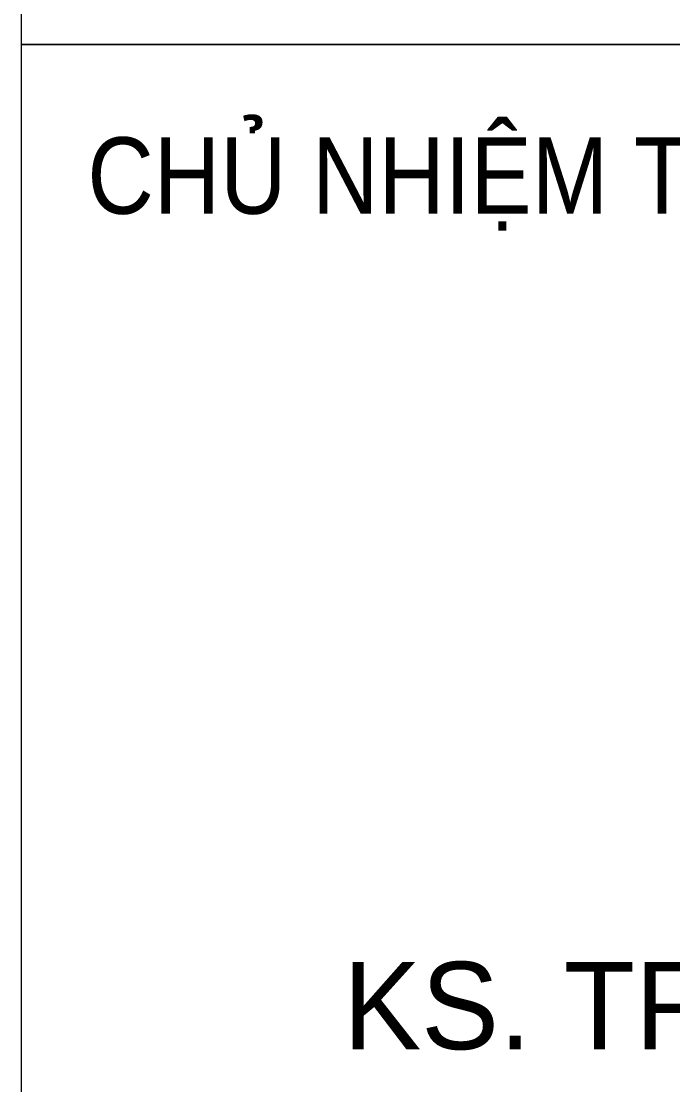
# Model space of a CAD drawing. Header units: inches. Extents: x 541671 to 837720, y 76128 to 1008472.
# Drawn here: x 615498 to 615832, y 379591 to 380136 of the extents above; entities that cross this region are included whole.
import ezdxf
from ezdxf.enums import TextEntityAlignment as Align

# ---------------------------------------------------------------- set-up
doc = ezdxf.new("R2010")
doc.units = ezdxf.units.IN
doc.header["$MEASUREMENT"] = 0
doc.layers.get('0').update_dxf_attribs({"lineweight": 18})
doc.layers.add('Khungten_LCDI', color=7, linetype='Continuous')
doc.layers.add('LC Net thay', color=7, linetype='Continuous', lineweight=25)
doc.layers.add('LC Text1', color=3, linetype='Continuous', lineweight=20)
doc.styles.add('Khungten', font='VHAVAN_2.TTF', dxfattribs={"width": 0.8, "height": 5000})
doc.styles.add('Title', font='VHAVAN_2.TTF', dxfattribs={"width": 0.8})
doc.styles.add('VNAVANTH', font='VHAVANB_2.TTF', dxfattribs={"width": 0.6})

# ---------------------------------------------------------------- blocks, each defined once
blk = doc.blocks.new('lcdi fix')
at = {"layer": 'Khungten_LCDI', "color": 9, "lineweight": 15}
for points in [[(36750, 446.3), (40450, 446.3), (40450, 2437.2), (36750, 2437.2)], [(36750, -1521.9), (40450, -1521.9), (40450, 446.3), (36750, 446.3)]]:
    blk.add_lwpolyline(points, close=True, dxfattribs=at)
at = {"color": 7, "style": 'Khungten', "width": 0.9}
blk.add_text('chñ nhiÖm thiÕt kÕ - chief of design', height=140, dxfattribs=at).set_placement((38565.6, 136.4), align=Align.CENTER)
at = {"color": 7, "style": 'VNAVANTH'}
blk.add_text('KS. TRÇN XU¢N LONG', height=160, dxfattribs=at).set_placement((38493.4, -1394.1), align=Align.CENTER)
at = {"color": 7, "style": 'Khungten', "width": 0.8}
for tag, p in [('REVISION', (39498.8, -10746.3)), ('NGAYHT', (39546.1, -11609.4))]:
    blk.add_attdef(tag, text='', height=200, dxfattribs=at).set_placement(p, align=Align.CENTER)
at = {"layer": 'LC Text1', "style": 'Title', "width": 1.824646}
for tag, p, p2 in [('TENBANVE1', (36912.7, -8885.8), (40339.1, -8885.8)), ('TENBANVE2', (36912.7, -9562.5), (40339.1, -9562.5))]:
    blk.add_attdef(tag, text='', height=250, dxfattribs=at).set_placement(p, p2, align=Align.FIT)
at = {"layer": 'LC Text1', "style": 'Title', "width": 0.7}
blk.add_attdef('SOBANVE', text='', height=250, dxfattribs=at).set_placement((39562, -13896.2), align=Align.CENTER)

msp = doc.modelspace()

# ---------------------------------------------------------------- block references
at = {"layer": 'LC Net thay', "xscale": 0.2800000003518924, "yscale": 0.2800000003518924, "zscale": 0.2800000003518924}
msp.add_blockref('lcdi fix', (605208.03, 379999.4), dxfattribs=at)

doc.saveas('drawing.dxf')
